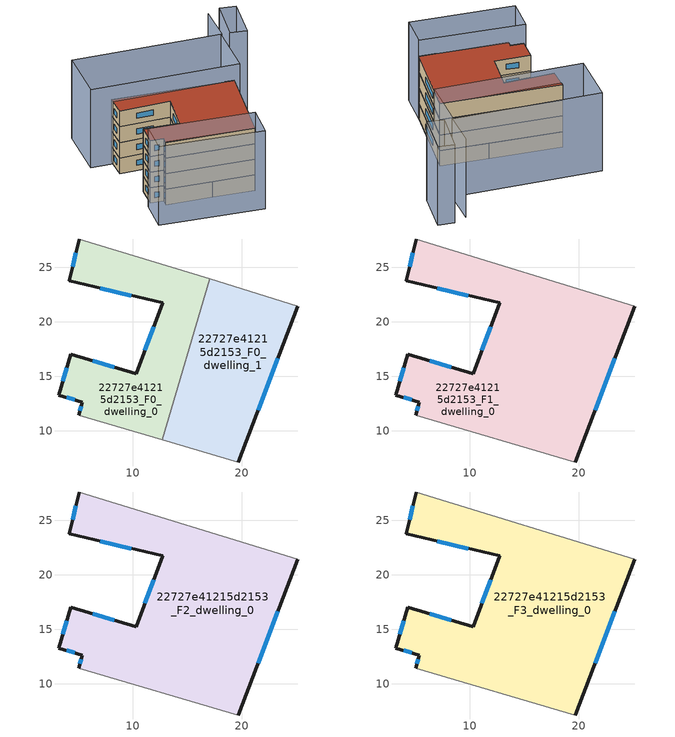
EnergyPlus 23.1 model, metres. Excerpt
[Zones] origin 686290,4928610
22727e41215d2153_F0_dwelling_0
 floor ground (EU_floor_Construction): 12.73,9.17 17.06,23.91 5.11,27.58 4.19,23.73 12.75,21.71 10.33,15.23 4.33,17 3.23,13.26 5.4,12.61 5.05,11.43 z0
 wall outside (EU_wall_Construction): 5.05,11.43 5.4,12.61 3.23,13.26 4.33,17 10.33,15.23 12.75,21.71 4.19,23.73 5.11,27.58 z0:3
 wall adiabatic (EU_wall_Construction): 12.73,9.17 5.05,11.43 / 5.11,27.58 17.06,23.91 z0:3
 wall to 22727e41215d2153_F0_dwelling_1 (EU_wall_Construction): 17.06,23.91 12.74,9.17 z0:3
 window (EU_Window_Construction): 5.16,11.83 5.28,12.22 / 4.67,12.83 3.95,13.05 / 3.59,14.51 3.96,15.76 / 6.33,16.41 8.33,15.82 / 11.13,17.39 11.94,19.55 / 9.89,22.39 7.04,23.06 / 4.49,25.02 4.8,26.3 z1:2
22727e41215d2153_F0_dwelling_1
 floor ground (EU_floor_Construction): 19.7,7.12 25.15,21.43 17.06,23.91 12.73,9.17 z0
 wall outside (EU_wall_Construction): 25.15,21.43 19.7,7.12 z0:3
 wall adiabatic (EU_wall_Construction): 17.06,23.91 25.15,21.43 / 19.7,7.12 12.73,9.17 z0:3
 window (EU_Window_Construction): 23.33,16.66 21.51,11.89 z1:2
22727e41215d2153_F1_dwelling_0
 floor to 22727e41215d2153_F0_dwelling_0 (EU_floor_Construction): 12.74,9.17 17.06,23.91 5.11,27.58 4.19,23.73 12.75,21.71 10.33,15.23 4.33,17 3.23,13.26 5.4,12.61 5.05,11.43 z3
 floor to 22727e41215d2153_F0_dwelling_1 (EU_floor_Construction): 19.7,7.12 25.15,21.43 17.06,23.91 12.74,9.17 z3
 wall outside (EU_wall_Construction): 25.15,21.43 19.7,7.12 / 5.05,11.43 5.4,12.61 3.23,13.26 4.33,17 10.33,15.23 12.75,21.71 4.19,23.73 5.11,27.58 z3:6
 wall adiabatic (EU_wall_Construction): 19.7,7.12 5.05,11.43 / 5.11,27.58 25.15,21.43 z3:6
 window (EU_Window_Construction): 23.33,16.66 21.51,11.89 / 5.16,11.83 5.28,12.22 / 4.67,12.83 3.95,13.05 / 3.59,14.51 3.96,15.76 / 6.33,16.41 8.33,15.82 / 11.13,17.39 11.94,19.55 / 9.89,22.39 7.04,23.06 / 4.49,25.02 4.8,26.3 z4:5
22727e41215d2153_F2_dwelling_0
 floor to 22727e41215d2153_F1_dwelling_0 (EU_floor_Construction): 19.7,7.12 25.15,21.43 5.11,27.58 4.19,23.73 12.75,21.71 10.33,15.23 4.33,17 3.23,13.26 5.4,12.61 5.05,11.43 z6
 wall outside (EU_wall_Construction): 25.15,21.43 19.7,7.12 / 5.05,11.43 5.4,12.61 3.23,13.26 4.33,17 10.33,15.23 12.75,21.71 4.19,23.73 5.11,27.58 z6:9
 wall adiabatic (EU_wall_Construction): 19.7,7.12 5.05,11.43 / 5.11,27.58 25.15,21.43 z6:9
 window (EU_Window_Construction): 23.33,16.66 21.51,11.89 / 5.16,11.83 5.28,12.22 / 4.67,12.83 3.95,13.05 / 3.59,14.51 3.96,15.76 / 6.33,16.41 8.33,15.82 / 11.13,17.39 11.94,19.55 / 9.89,22.39 7.04,23.06 / 4.49,25.02 4.8,26.3 z7:8
22727e41215d2153_F3_dwelling_0
 floor to 22727e41215d2153_F2_dwelling_0 (EU_floor_Construction): 19.7,7.12 25.15,21.43 5.11,27.58 4.19,23.73 12.75,21.71 10.33,15.23 4.33,17 3.23,13.26 5.4,12.61 5.05,11.43 z9
 wall outside (EU_wall_Construction): 25.15,21.43 19.7,7.12 / 5.05,11.43 5.4,12.61 3.23,13.26 4.33,17 10.33,15.23 12.75,21.71 4.19,23.73 5.11,27.58 z9:12
 wall adiabatic (EU_wall_Construction): 19.7,7.12 5.05,11.43 / 5.11,27.58 25.15,21.43 z9:12
 window (EU_Window_Construction): 23.33,16.66 21.51,11.89 / 5.16,11.83 5.28,12.22 / 4.67,12.83 3.95,13.05 / 3.59,14.51 3.96,15.76 / 6.33,16.41 8.33,15.82 / 11.13,17.39 11.94,19.55 / 9.89,22.39 7.04,23.06 / 4.49,25.02 4.8,26.3 z10:11
 roof outside (EU_roof_Construction): 25.15,21.43 19.7,7.12 5.05,11.43 5.4,12.61 3.23,13.26 4.33,17 10.33,15.23 12.75,21.71 4.19,23.73 5.11,27.58 z12
shading: 30.41,36.92 28.72,30.5 / 17.9,1.46 0.61,6.93 / 0.61,6.93 2.41,12.59 / 2.41,12.59 19.7,7.12 / 19.7,7.12 17.9,1.46 / 3.8,37.26 28.61,30.53 / 28.61,30.53 26.07,21.18 / 26.07,21.18 1.26,27.91 / 1.26,27.91 3.8,37.26 / 30.01,30.04 32.87,37.47 / 32.87,37.47 35.58,36.43 / 35.58,36.43 32.72,29 / 32.72,29 30.01,30.04 z0:15
[Building]
EU S2 Campaign: North Axis=0; Terrain=City; Solar Distribution=FullExterior
[Site:Location]
Bologna: Latitude=44.5; Longitude=11.25; Time Zone=1; Elevation=37
[SizingPeriod:WeatherFileDays]
AnnualSizingPeriod: Begin Month=1; Begin Day of Month=1; End Month=12; End Day of Month=31; Day of Week for Start Day=Monday; Use Weather File Daylight Saving Period=No; Use Weather File Rain and Snow Indicators=No
[MATERIAL]
EU_InternalMass_Material: Roughness=MediumRough; Thickness=0.1; Conductivity=1; Density=1800; Specific Heat=900; Thermal Absorptance=0.9; Solar Absorptance=0.7; Visible Absorptance=0.7
[MATERIAL:NOMASS] Roughness=MediumRough; Thermal Absorptance=0.9; Solar Absorptance=0.7; Visible Absorptance=0.7
Name | Thermal Resistance
EU_wall_NoMass | 0.937881
EU_roof_NoMass | 0.548572
EU_floor_NoMass | 0.71348
[WINDOWMATERIAL:SIMPLEGLAZINGSYSTEM]
EU_Window_SimpleGlazing: UFactor=4.25633; Solar Heat Gain Coefficient=0.85; Visible Transmittance=0.85
[CONSTRUCTION]
EU_wall_Construction: EU_wall_NoMass
EU_roof_Construction: EU_roof_NoMass
EU_floor_Construction: EU_floor_NoMass
EU_InternalMass_Construction: EU_InternalMass_Material
EU_Window_Construction: EU_Window_SimpleGlazing
[ZONE] Type=1; Multiplier=1; Ceiling Height=autocalculate; Floor Area=autocalculate; Part of Total Floor Area=Yes
Name | Volume
22727e41215d2153_F0_dwelling_0 | 361.026
22727e41215d2153_F1_dwelling_0; 22727e41215d2153_F2_dwelling_0; 22727e41215d2153_F3_dwelling_0 | 722.033
22727e41215d2153_F0_dwelling_1 | 361.018
[INTERNALMASS] Construction=EU_InternalMass_Construction
Name | Zone or ZoneList | Surface Area
22727e41215d2153_F0_dwelling_0_EU_InternalMass | 22727e41215d2153_F0_dwelling_0 | 120.342
22727e41215d2153_F0_dwelling_1_EU_InternalMass | 22727e41215d2153_F0_dwelling_1 | 120.339
22727e41215d2153_F1_dwelling_0_EU_InternalMass | 22727e41215d2153_F1_dwelling_0 | 240.678
22727e41215d2153_F2_dwelling_0_EU_InternalMass | 22727e41215d2153_F2_dwelling_0 | 240.678
22727e41215d2153_F3_dwelling_0_EU_InternalMass | 22727e41215d2153_F3_dwelling_0 | 240.678
[OTHEREQUIPMENT] Fuel Type=Electricity; Design Level Calculation Method=Watts/Area; Power per Zone Floor Area=1; Fraction Latent=0; Fraction Radiant=0; Fraction Lost=0; Carbon Dioxide Generation Rate=0; EndUse Subcategory=EU_Step8_InternalGains
Name | Zone or ZoneList or Space or SpaceList | Schedule
EU_Step8_InternalGain_22727e41215d2153_F0_dwelling_0_f000 | 22727e41215d2153_F0_dwelling_0 | EU_Step8_GainSchedule_22727e41215d2153_F0_dwelling_0_f000
EU_Step8_InternalGain_22727e41215d2153_F0_dwelling_1_f000 | 22727e41215d2153_F0_dwelling_1 | EU_Step8_GainSchedule_22727e41215d2153_F0_dwelling_1_f000
EU_Step8_InternalGain_22727e41215d2153_F1_dwelling_0_f000 | 22727e41215d2153_F1_dwelling_0 | EU_Step8_GainSchedule_22727e41215d2153_F1_dwelling_0_f000
EU_Step8_InternalGain_22727e41215d2153_F2_dwelling_0_f000 | 22727e41215d2153_F2_dwelling_0 | EU_Step8_GainSchedule_22727e41215d2153_F2_dwelling_0_f000
EU_Step8_InternalGain_22727e41215d2153_F3_dwelling_0_f000 | 22727e41215d2153_F3_dwelling_0 | EU_Step8_GainSchedule_22727e41215d2153_F3_dwelling_0_f000
[ZONEVENTILATION:DESIGNFLOWRATE] Schedule=EU_AlwaysOn; Design Flow Rate Calculation Method=AirChanges/Hour; Air Changes per Hour=0.687892; Ventilation Type=Natural; Fan Pressure Rise=0; Fan Total Efficiency=1; Constant Term Coefficient=1; Temperature Term Coefficient=0; Velocity Term Coefficient=0; Velocity Squared Term Coefficient=0; Minimum Indoor Temperature=-100; Maximum Indoor Temperature=100; Delta Temperature=-100; Minimum Outdoor Temperature=-100; Maximum Outdoor Temperature=100; Maximum Wind Speed=40
Name | Zone or ZoneList or Space or SpaceList
EU_ConstantAir_22727e41215d2153_F0_dwelling_0 | 22727e41215d2153_F0_dwelling_0
EU_ConstantAir_22727e41215d2153_F0_dwelling_1 | 22727e41215d2153_F0_dwelling_1
EU_ConstantAir_22727e41215d2153_F1_dwelling_0 | 22727e41215d2153_F1_dwelling_0
EU_ConstantAir_22727e41215d2153_F2_dwelling_0 | 22727e41215d2153_F2_dwelling_0
EU_ConstantAir_22727e41215d2153_F3_dwelling_0 | 22727e41215d2153_F3_dwelling_0
[HVACTEMPLATE:THERMOSTAT] Constant Heating Setpoint=20; Constant Cooling Setpoint=50
EU_HeatOnly_22727e41215d2153_F0_dwelling_0; EU_HeatOnly_22727e41215d2153_F0_dwelling_1; EU_HeatOnly_22727e41215d2153_F1_dwelling_0; EU_HeatOnly_22727e41215d2153_F2_dwelling_0; EU_HeatOnly_22727e41215d2153_F3_dwelling_0
[HVACTEMPLATE:ZONE:IDEALLOADSAIRSYSTEM] System Availability Schedule=EU_AlwaysOn; Maximum Heating Supply Air Temperature=50; Minimum Cooling Supply Air Temperature=13; Maximum Heating Supply Air Humidity Ratio=0.0156; Minimum Cooling Supply Air Humidity Ratio=0.0077; Heating Limit=NoLimit; Cooling Limit=NoLimit; Heating Availability Schedule=EU_AlwaysOn; Cooling Availability Schedule=EU_CoolingOff; Dehumidification Control Type=ConstantSensibleHeatRatio; Cooling Sensible Heat Ratio=0.7; Dehumidification Setpoint=60; Humidification Control Type=None; Humidification Setpoint=30; Outdoor Air Method=None; Outdoor Air Flow Rate per Person=0.00944; Outdoor Air Flow Rate per Zone Floor Area=0; Outdoor Air Flow Rate per Zone=0; Demand Controlled Ventilation Type=None; Outdoor Air Economizer Type=NoEconomizer; Heat Recovery Type=None; Sensible Heat Recovery Effectiveness=0.7; Latent Heat Recovery Effectiveness=0.65
Name | Template Thermostat
22727e41215d2153_F0_dwelling_0 | EU_HeatOnly_22727e41215d2153_F0_dwelling_0
22727e41215d2153_F0_dwelling_1 | EU_HeatOnly_22727e41215d2153_F0_dwelling_1
22727e41215d2153_F1_dwelling_0 | EU_HeatOnly_22727e41215d2153_F1_dwelling_0
22727e41215d2153_F2_dwelling_0 | EU_HeatOnly_22727e41215d2153_F2_dwelling_0
22727e41215d2153_F3_dwelling_0 | EU_HeatOnly_22727e41215d2153_F3_dwelling_0
[SIZING:ZONE] Zone Cooling Design Supply Air Temperature Input Method=SupplyAirTemperature; Zone Cooling Design Supply Air Temperature=13; Zone Heating Design Supply Air Temperature Input Method=SupplyAirTemperature; Zone Heating Design Supply Air Temperature=50; Zone Cooling Design Supply Air Humidity Ratio=0.008; Zone Heating Design Supply Air Humidity Ratio=0.008; Cooling Design Air Flow Method=DesignDay; Cooling Design Air Flow Rate=0; Cooling Minimum Air Flow per Zone Floor Area=0.000762; Cooling Minimum Air Flow=0; Cooling Minimum Air Flow Fraction=0.2; Heating Design Air Flow Method=DesignDay; Heating Design Air Flow Rate=0; Heating Maximum Air Flow per Zone Floor Area=0.002032; Heating Maximum Air Flow=0.141576; Heating Maximum Air Flow Fraction=0.3; Account for Dedicated Outdoor Air System=No; Dedicated Outdoor Air System Control Strategy=NeutralSupplyAir; Dedicated Outdoor Air Low Setpoint Temperature for Design=autosize; Dedicated Outdoor Air High Setpoint Temperature for Design=autosize; Zone Load Sizing Method=Sensible Load Only No Latent Load; Zone Latent Cooling Design Supply Air Humidity Ratio Input Method=HumidityRatioDifference; Zone Cooling Design Supply Air Humidity Ratio Difference=0.005; Zone Latent Heating Design Supply Air Humidity Ratio Input Method=HumidityRatioDifference; Zone Humidification Design Supply Air Humidity Ratio Difference=0.005
22727e41215d2153_F0_dwelling_0; 22727e41215d2153_F0_dwelling_1; 22727e41215d2153_F1_dwelling_0; 22727e41215d2153_F2_dwelling_0; 22727e41215d2153_F3_dwelling_0
[SCHEDULE:CONSTANT]
Name | Hourly Value
EU_AlwaysOn | 1
EU_CoolingOff | 0
[SCHEDULE:FILE] Column Number=1; Rows to Skip at Top=0; Number of Hours of Data=8760; Column Separator=Comma; Interpolate to Timestep=No; Minutes per Item=60; Adjust Schedule for Daylight Savings=Yes
Name | File
EU_Step8_GainSchedule_22727e41215d2153_F0_dwelling_0_f000 | ../../schedules/22727e41215d2153/22727e41215d2153_F0_dwelling_0_f000_gain.csv
EU_Step8_GainSchedule_22727e41215d2153_F0_dwelling_1_f000 | ../../schedules/22727e41215d2153/22727e41215d2153_F0_dwelling_1_f000_gain.csv
EU_Step8_GainSchedule_22727e41215d2153_F1_dwelling_0_f000 | ../../schedules/22727e41215d2153/22727e41215d2153_F1_dwelling_0_f000_gain.csv
EU_Step8_GainSchedule_22727e41215d2153_F2_dwelling_0_f000 | ../../schedules/22727e41215d2153/22727e41215d2153_F2_dwelling_0_f000_gain.csv
EU_Step8_GainSchedule_22727e41215d2153_F3_dwelling_0_f000 | ../../schedules/22727e41215d2153/22727e41215d2153_F3_dwelling_0_f000_gain.csv
